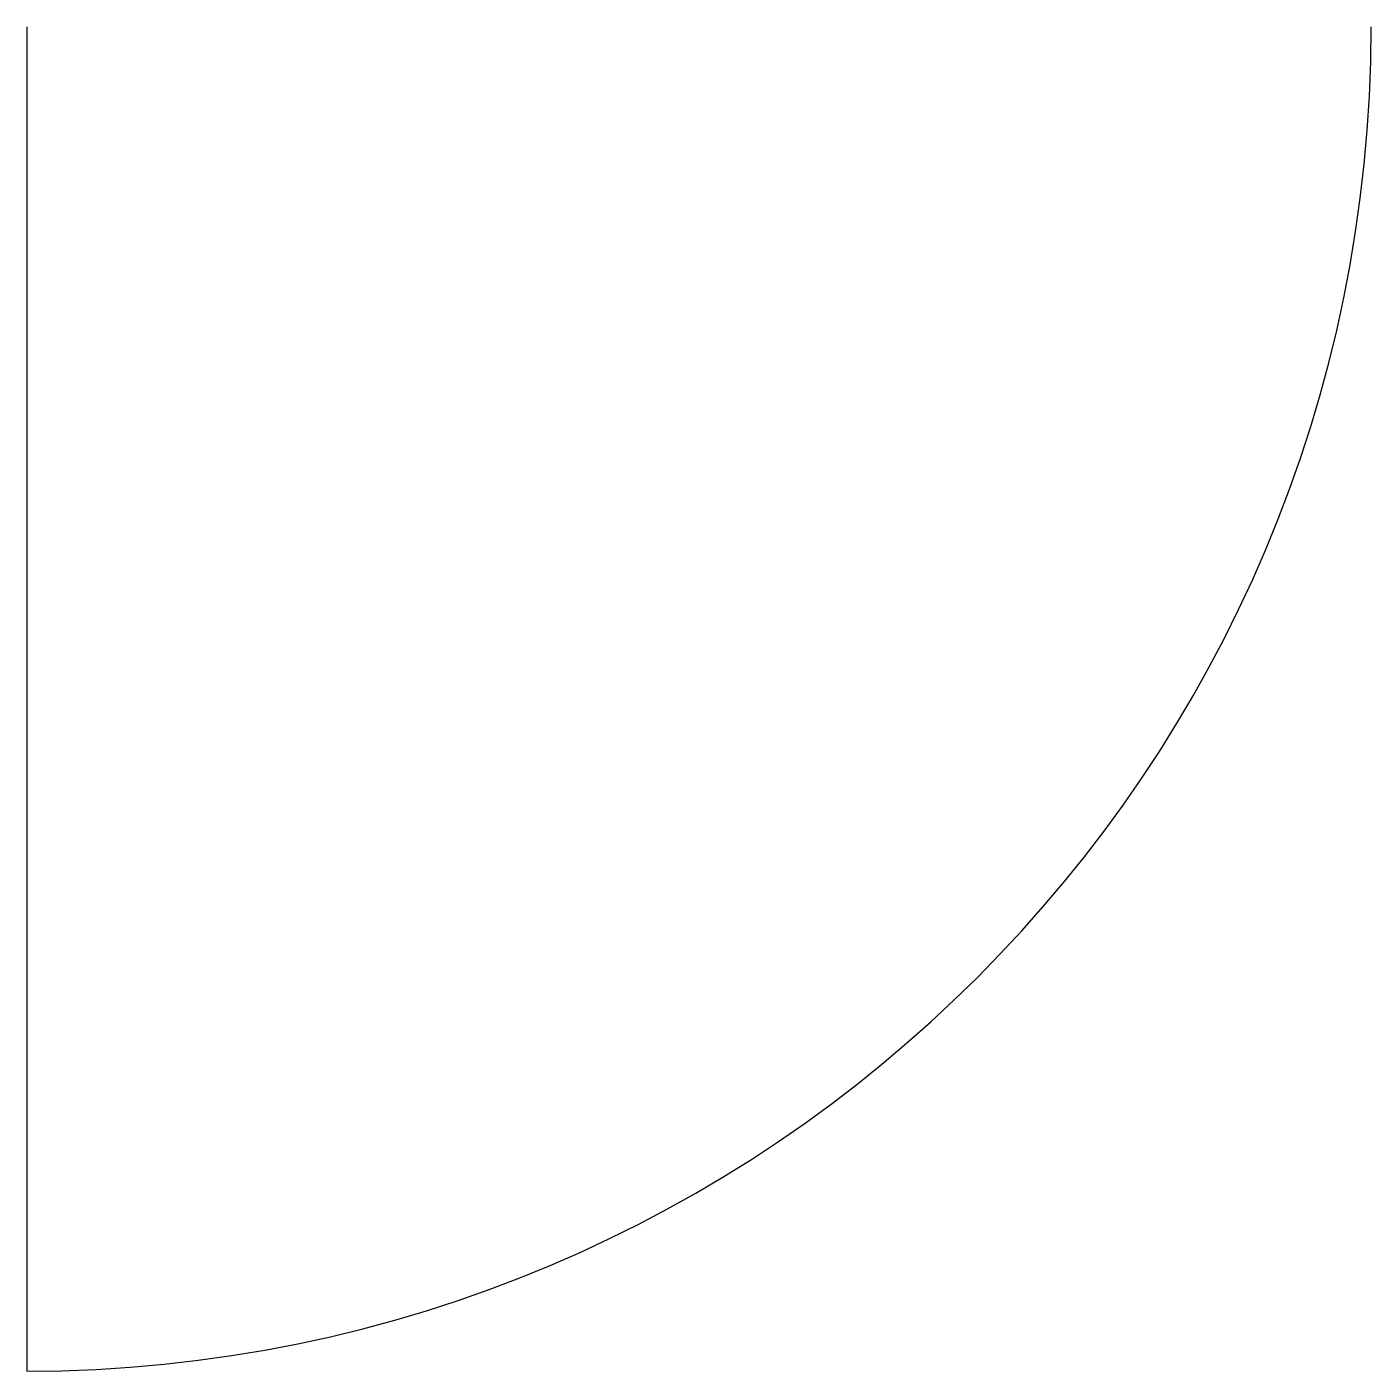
# Model space of a CAD drawing. Extents: x -0.5 to 0.5, y -1 to 0.
import ezdxf

# ---------------------------------------------------------------- set-up
doc = ezdxf.new("R2010")
doc.units = 0
doc.header["$LTSCALE"] = 300
doc.header["$MEASUREMENT"] = 0
doc.layers.get('0').update_dxf_attribs({"linetype": 'CONTINUOUS'})

msp = doc.modelspace()

# ---------------------------------------------------------------- linework, layer by layer
at = {"color": 11}
msp.add_line((-0.5, 0), (-0.5, -1), dxfattribs=at)
at = {"color": 3}
msp.add_arc((-0.5, 0), 1, 270, 0, dxfattribs=at)

doc.saveas('drawing.dxf')
